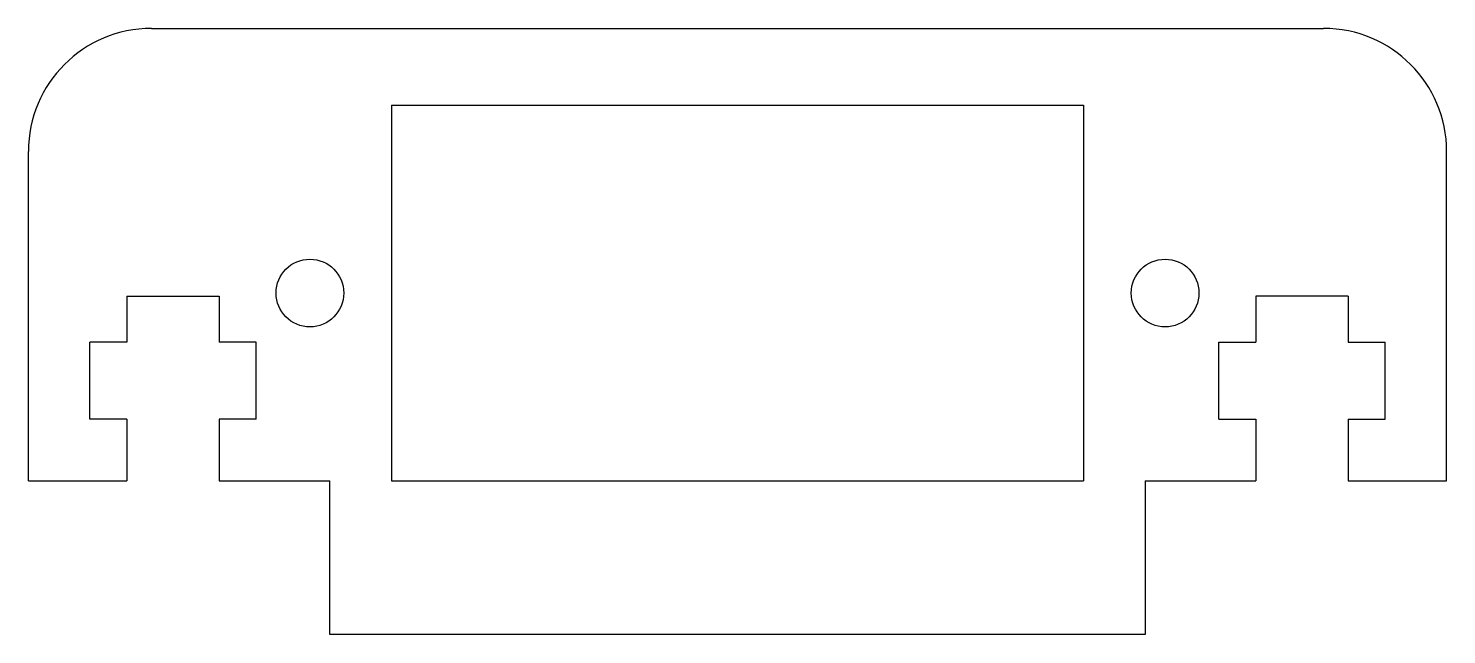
# Model space of a CAD drawing. Header units: millimetres. Extents: x 74.1 to 120.2, y 148.9 to 168.6.
import ezdxf

# ---------------------------------------------------------------- set-up
doc = ezdxf.new("R2010")
doc.units = ezdxf.units.MM

msp = doc.modelspace()

# ---------------------------------------------------------------- linework, layer by layer
at = {"color": 7, "linetype": 'Continuous', "lineweight": 25}
for p, q in [((78.075, 168.588), (116.175, 168.588)), ((85.875, 166.088), (108.375, 166.088)), ((85.875, 166.088), (85.875, 153.888)), ((108.375, 166.088), (108.375, 153.888)), ((74.075, 153.888), (74.075, 164.588)), ((120.175, 153.888), (120.175, 164.588)), ((77.275, 159.888), (80.275, 159.888)), ((77.275, 159.888), (77.275, 158.388)), ((80.275, 159.888), (80.275, 158.388)), ((116.975, 159.888), (113.975, 159.888)), ((113.975, 159.888), (113.975, 158.388)), ((116.975, 159.888), (116.975, 158.388)), ((77.275, 158.388), (76.075, 158.388)), ((76.075, 155.888), (76.075, 158.388)), ((81.475, 158.388), (80.275, 158.388)), ((81.475, 155.888), (81.475, 158.388)), ((112.775, 158.388), (113.975, 158.388)), ((112.775, 155.888), (112.775, 158.388)), ((116.975, 158.388), (118.175, 158.388)), ((118.175, 155.888), (118.175, 158.388)), ((77.275, 155.888), (76.075, 155.888)), ((77.275, 155.888), (77.275, 153.888)), ((80.275, 155.888), (80.275, 153.888)), ((81.475, 155.888), (80.275, 155.888)), ((112.775, 155.888), (113.975, 155.888)), ((113.975, 155.888), (113.975, 153.888)), ((116.975, 155.888), (116.975, 153.888)), ((116.975, 155.888), (118.175, 155.888)), ((74.075, 153.888), (77.275, 153.888)), ((80.275, 153.888), (83.875, 153.888)), ((83.875, 148.888), (83.875, 153.888)), ((85.875, 153.888), (108.375, 153.888)), ((110.375, 153.888), (113.975, 153.888)), ((110.375, 153.888), (110.375, 148.888)), ((116.975, 153.888), (120.175, 153.888)), ((110.375, 148.888), (83.875, 148.888))]:
    msp.add_line(p, q, dxfattribs=at)
for centre in [(83.225, 159.988), (111.025, 159.988)]:
    msp.add_circle(centre, 1.1, dxfattribs=at)
for centre, start, end in [((78.075, 164.588), 90, 180), ((116.175, 164.588), 0, 90)]:
    msp.add_arc(centre, 4, start, end, dxfattribs=at)

doc.saveas('drawing.dxf')
